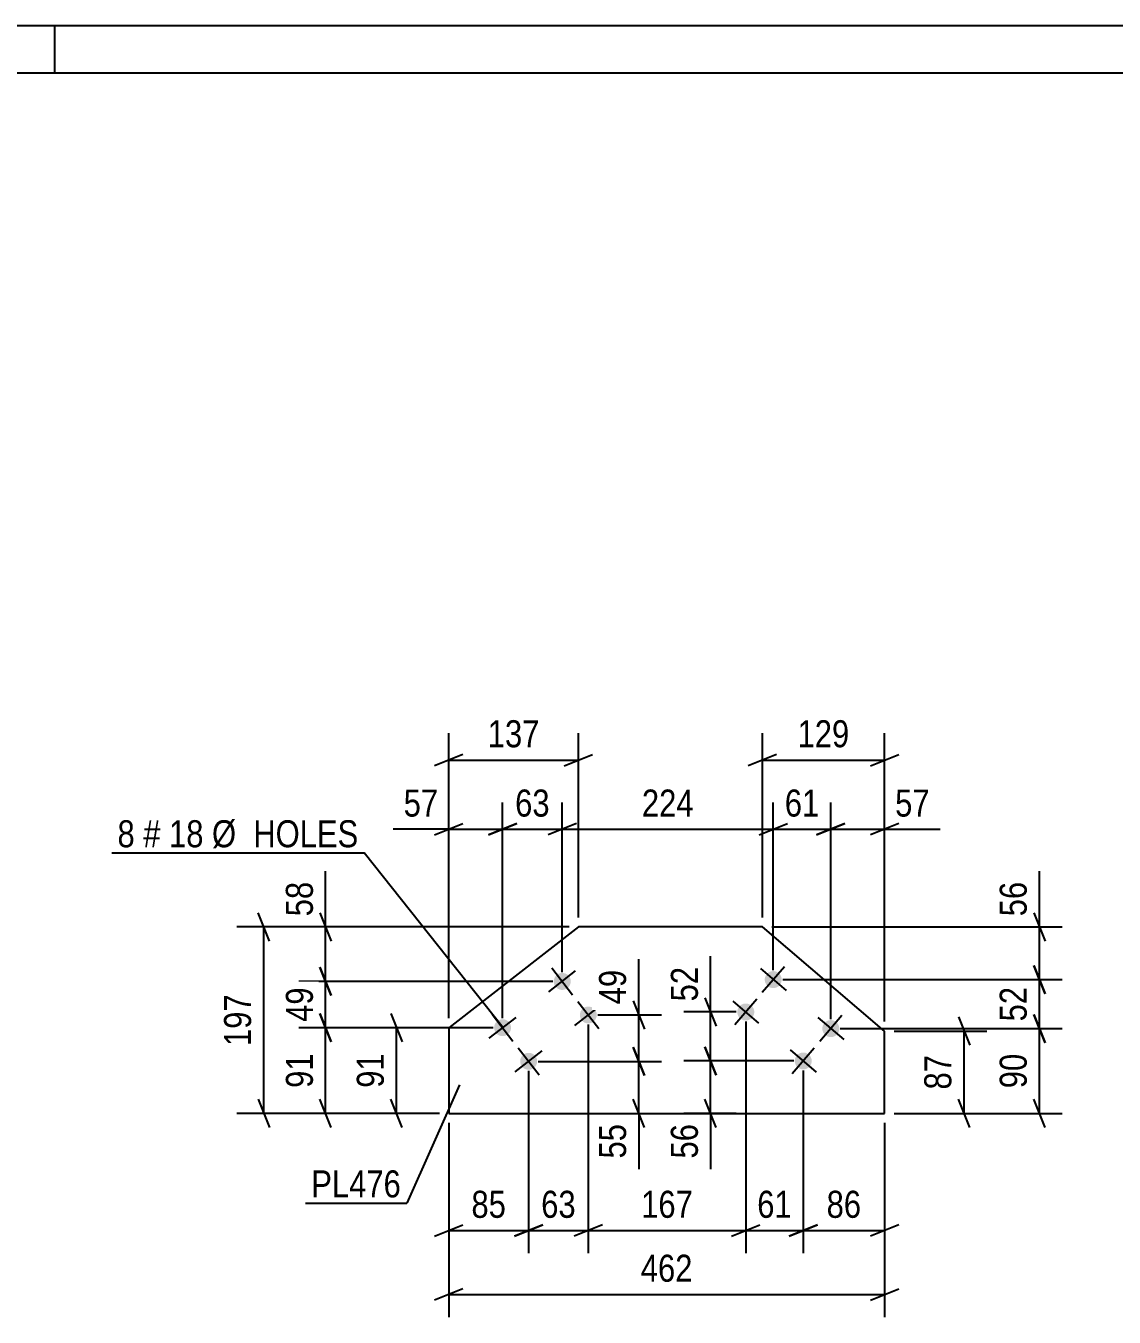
# Model space of a CAD drawing. Header units: millimetres. Extents: x 0 to 841, y 0 to 594.
# Drawn here: x 417.9 to 533.2, y 457.2 to 594 of the extents above; entities that cross this region are included whole.
import ezdxf

# ---------------------------------------------------------------- set-up
doc = ezdxf.new("R2010")
doc.units = ezdxf.units.MM
doc.styles.add('Arial Narrow', font='ARIALN.TTF', dxfattribs={"height": 0.2})

# ---------------------------------------------------------------- blocks, each defined once
blk = doc.blocks.new('Unknown-570369591-1113')
at = {"color": 5, "linetype": 'Continuous'}
for p, q in [((841, 594), (0, 594)), ((421, 589), (421, 594)), ((836, 589), (5, 589))]:
    blk.add_line(p, q, dxfattribs=at)
blk = doc.blocks.new('Bolt-570369591-17508 - 17506')
at = {"linetype": 'Continuous'}
for points in [[(497.81, 492.41, -1), (496.44, 493.58, -1)], [(494.9, 488.98, -1), (493.53, 490.15, -1)], [(503.91, 487.22, -1), (502.54, 488.39, -1)], [(500.99, 483.8, -1), (499.62, 484.96, -1)]]:
    blk.add_hatch(color=1, dxfattribs=at).paths.add_polyline_path(points)
at = {"color": 1, "linetype": 'Continuous'}
for p, q in [((495.76, 494.16), (498.5, 491.83)), ((498.3, 494.36), (495.96, 491.62)), ((492.84, 490.73), (495.58, 488.4)), ((495.38, 490.94), (493.05, 488.2)), ((501.85, 488.97), (504.59, 486.64)), ((504.39, 489.18), (502.05, 486.44)), ((498.93, 485.55), (501.67, 483.21)), ((501.47, 485.75), (499.14, 483.01))]:
    blk.add_line(p, q, dxfattribs=at)
blk = doc.blocks.new('Part-570369591-17507 - 17506')
at = {"color": 2, "linetype": 'Continuous'}
for p, q in [((476.49, 498.57), (462.75, 487.9)), ((495.97, 498.57), (476.49, 498.57)), ((508.92, 487.55), (495.97, 498.57)), ((462.75, 487.9), (462.75, 478.83)), ((508.92, 478.83), (508.92, 487.55)), ((462.75, 478.83), (508.92, 478.83))]:
    blk.add_line(p, q, dxfattribs=at)
blk = doc.blocks.new('Bolt-570369591-17509 - 17506')
at = {"linetype": 'Continuous'}
for points in [[(475.48, 493.36, -1), (474.06, 492.25, -1)], [(478.24, 489.8, -1), (476.82, 488.7, -1)], [(469.16, 488.45, -1), (467.74, 487.35, -1)], [(471.92, 484.9, -1), (470.5, 483.79, -1)]]:
    blk.add_hatch(color=1, dxfattribs=at).paths.add_polyline_path(points)
at = {"color": 1, "linetype": 'Continuous'}
for p, q in [((473.35, 491.7), (476.19, 493.91)), ((473.66, 494.23), (475.87, 491.38)), ((476.11, 488.15), (478.95, 490.35)), ((476.42, 490.67), (478.63, 487.83)), ((467.03, 486.79), (469.87, 489)), ((467.34, 489.32), (469.55, 486.48)), ((470.1, 485.77), (472.31, 482.92)), ((469.79, 483.24), (472.63, 485.45))]:
    blk.add_line(p, q, dxfattribs=at)
blk = doc.blocks.new('StraightDimension-570369591-18118 - 17506')
at = {"color": 7, "linetype": 'Continuous'}
for p, q in [((462.75, 477.83), (462.75, 457.25)), ((508.92, 477.83), (508.92, 457.25)), ((464.25, 460.25), (461.25, 459.05)), ((462.75, 459.65), (508.92, 459.65)), ((507.42, 459.05), (510.42, 460.25))]:
    blk.add_line(p, q, dxfattribs=at)
at = {"color": 0}
blk.add_wipeout([(489.17, 460.4), (489.17, 464.6), (482.49, 464.6), (482.49, 460.4)], dxfattribs=at)
at = {"color": 3, "style": 'Arial Narrow'}
blk.add_text('462', height=2.863, dxfattribs=at).set_placement((483.09, 461))
blk = doc.blocks.new('StraightDimension-570369591-18110 - 17506')
at = {"color": 7, "linetype": 'Continuous'}
for p, q in [((495.97, 499.57), (495.97, 519.1)), ((508.92, 488.55), (508.92, 519.1)), ((497.47, 516.85), (494.47, 515.65)), ((495.97, 516.25), (508.92, 516.25)), ((507.42, 515.65), (510.42, 516.85))]:
    blk.add_line(p, q, dxfattribs=at)
at = {"color": 0}
blk.add_wipeout([(505.79, 517), (505.79, 521.2), (499.1, 521.2), (499.1, 517)], dxfattribs=at)
at = {"color": 3, "style": 'Arial Narrow'}
blk.add_text('129', height=2.863, dxfattribs=at).set_placement((499.7, 517.6))
blk = doc.blocks.new('StraightDimension-570369591-20959 - 17506')
at = {"color": 7, "linetype": 'Continuous'}
for p, q in [((477.53, 488.25), (477.53, 464.02)), ((494.21, 488.57), (494.21, 464.02)), ((479.03, 467.02), (476.03, 465.82)), ((477.53, 466.42), (494.21, 466.42)), ((492.71, 465.82), (495.71, 467.02))]:
    blk.add_line(p, q, dxfattribs=at)
at = {"color": 0}
blk.add_wipeout([(489.21, 467.17), (489.21, 471.37), (482.53, 471.37), (482.53, 467.17)], dxfattribs=at)
at = {"color": 3, "style": 'Arial Narrow'}
blk.add_text('167', height=2.863, dxfattribs=at).set_placement((483.13, 467.77))
blk = doc.blocks.new('StraightDimension-570369591-20831 - 17506')
at = {"color": 7, "linetype": 'Continuous'}
for p, q in [((497.13, 493.99), (497.13, 511.76)), ((503.22, 488.81), (503.22, 511.76)), ((495.63, 508.31), (498.63, 509.51)), ((497.13, 508.91), (503.22, 508.91)), ((504.72, 509.51), (501.72, 508.31))]:
    blk.add_line(p, q, dxfattribs=at)
at = {"color": 0}
blk.add_wipeout([(502.6, 509.66), (502.6, 513.86), (497.75, 513.86), (497.75, 509.66)], dxfattribs=at)
at = {"color": 3, "style": 'Arial Narrow'}
blk.add_text('61', height=2.863, dxfattribs=at).set_placement((498.35, 510.26))
blk = doc.blocks.new('StraightDimension-570369591-20908 - 17506')
at = {"color": 7, "linetype": 'Continuous'}
for p, q in [((482.28, 485.84), (483.48, 482.84)), ((472.21, 484.34), (485.28, 484.34)), ((482.88, 478.83), (482.88, 484.34)), ((483.48, 477.33), (482.28, 480.33)), ((478.53, 478.83), (485.28, 478.83)), ((482.88, 478.83), (482.88, 472.92)), ((482.88, 478.83), (482.88, 472.92))]:
    blk.add_line(p, q, dxfattribs=at)
at = {"color": 0}
blk.add_wipeout([(482.13, 478.3), (477.93, 478.3), (477.93, 473.45), (482.13, 473.45)], dxfattribs=at)
at = {"color": 3, "style": 'Arial Narrow'}
blk.add_text('55', height=2.863, rotation=90.0002, dxfattribs=at).set_placement((481.53, 474.05))
blk = doc.blocks.new('StraightDimension-570369591-18114 - 17506')
at = {"color": 7, "linetype": 'Continuous'}
for p, q in [((462.75, 488.9), (462.75, 519.1)), ((476.49, 499.57), (476.49, 519.1)), ((464.25, 516.85), (461.25, 515.65)), ((462.75, 516.25), (476.49, 516.25)), ((474.99, 515.65), (477.99, 516.85))]:
    blk.add_line(p, q, dxfattribs=at)
at = {"color": 0}
blk.add_wipeout([(472.96, 517), (472.96, 521.2), (466.28, 521.2), (466.28, 517)], dxfattribs=at)
at = {"color": 3, "style": 'Arial Narrow'}
blk.add_text('137', height=2.863, dxfattribs=at).set_placement((466.88, 517.6))
blk = doc.blocks.new('StraightDimension-570369591-20907 - 17506')
at = {"color": 7, "linetype": 'Continuous'}
for p, q in [((482.88, 489.25), (482.88, 495.16)), ((482.88, 489.25), (482.88, 495.16)), ((482.28, 490.75), (483.48, 487.75)), ((478.53, 489.25), (485.28, 489.25)), ((482.88, 484.34), (482.88, 489.25)), ((483.48, 482.84), (482.28, 485.84)), ((472.21, 484.34), (485.28, 484.34))]:
    blk.add_line(p, q, dxfattribs=at)
at = {"color": 0}
blk.add_wipeout([(482.13, 494.63), (477.93, 494.63), (477.93, 489.78), (482.13, 489.78)], dxfattribs=at)
at = {"color": 3, "style": 'Arial Narrow'}
blk.add_text('49', height=2.863, rotation=90.0002, dxfattribs=at).set_placement((481.53, 490.38))
blk = doc.blocks.new('StraightDimension-570369591-18122 - 17506')
at = {"color": 7, "linetype": 'Continuous'}
for p, q in [((456.61, 489.4), (457.81, 486.4)), ((461.75, 487.9), (454.36, 487.9)), ((457.21, 478.83), (457.21, 487.9)), ((457.81, 477.33), (456.61, 480.33)), ((461.75, 478.83), (454.36, 478.83))]:
    blk.add_line(p, q, dxfattribs=at)
at = {"color": 0}
blk.add_wipeout([(456.46, 485.79), (452.26, 485.79), (452.26, 480.94), (456.46, 480.94)], dxfattribs=at)
at = {"color": 3, "style": 'Arial Narrow'}
blk.add_text('91', height=2.863, rotation=90.0002, dxfattribs=at).set_placement((455.86, 481.54))
blk = doc.blocks.new('StraightDimension-570369591-18128 - 17506')
at = {"color": 7, "linetype": 'Continuous'}
for p, q in [((516.74, 489.05), (517.94, 486.05)), ((509.92, 487.55), (519.74, 487.55)), ((517.34, 478.83), (517.34, 487.55)), ((517.94, 477.33), (516.74, 480.33)), ((509.92, 478.83), (519.74, 478.83))]:
    blk.add_line(p, q, dxfattribs=at)
at = {"color": 0}
blk.add_wipeout([(516.59, 485.62), (512.39, 485.62), (512.39, 480.76), (516.59, 480.76)], dxfattribs=at)
at = {"color": 3, "style": 'Arial Narrow'}
blk.add_text('87', height=2.863, rotation=90.0002, dxfattribs=at).set_placement((515.99, 481.36))
blk = doc.blocks.new('StraightDimension-570369591-18208 - 17506')
at = {"color": 7, "linetype": 'Continuous'}
for p, q in [((443.75, 497.07), (442.55, 500.07)), ((475.49, 498.57), (440.3, 498.57)), ((443.15, 478.83), (443.15, 498.57)), ((442.55, 480.33), (443.75, 477.33)), ((461.75, 478.83), (440.3, 478.83))]:
    blk.add_line(p, q, dxfattribs=at)
at = {"color": 0}
blk.add_wipeout([(442.4, 492.04), (438.2, 492.04), (438.2, 485.36), (442.4, 485.36)], dxfattribs=at)
at = {"color": 3, "style": 'Arial Narrow'}
blk.add_text('197', height=2.863, rotation=90.0002, dxfattribs=at).set_placement((441.8, 485.96))
blk = doc.blocks.new('StraightDimension-570369591-20807 - 17506')
at = {"color": 7, "linetype": 'Continuous'}
for p, q in [((449.7, 498.57), (449.7, 504.48)), ((449.7, 498.57), (449.7, 504.48)), ((449.1, 500.07), (450.3, 497.07)), ((475.49, 498.57), (446.85, 498.57)), ((449.7, 492.8), (449.7, 498.57)), ((450.3, 491.3), (449.1, 494.3)), ((473.77, 492.8), (446.85, 492.8))]:
    blk.add_line(p, q, dxfattribs=at)
at = {"color": 0}
blk.add_wipeout([(448.95, 503.96), (444.75, 503.96), (444.75, 499.1), (448.95, 499.1)], dxfattribs=at)
at = {"color": 3, "style": 'Arial Narrow'}
blk.add_text('58', height=2.863, rotation=90.0002, dxfattribs=at).set_placement((448.35, 499.7))
blk = doc.blocks.new('StraightDimension-570369591-20808 - 17506')
at = {"color": 7, "linetype": 'Continuous'}
for p, q in [((449.1, 494.3), (450.3, 491.3)), ((473.77, 492.8), (446.85, 492.8)), ((449.7, 487.9), (449.7, 492.8)), ((450.3, 486.4), (449.1, 489.4)), ((467.45, 487.9), (446.85, 487.9))]:
    blk.add_line(p, q, dxfattribs=at)
at = {"color": 0}
blk.add_wipeout([(448.95, 492.78), (444.75, 492.78), (444.75, 487.92), (448.95, 487.92)], dxfattribs=at)
at = {"color": 3, "style": 'Arial Narrow'}
blk.add_text('49', height=2.863, rotation=90.0002, dxfattribs=at).set_placement((448.35, 488.52))
blk = doc.blocks.new('StraightDimension-570369591-20809 - 17506')
at = {"color": 7, "linetype": 'Continuous'}
for p, q in [((449.1, 489.4), (450.3, 486.4)), ((467.45, 487.9), (446.85, 487.9)), ((449.7, 478.83), (449.7, 487.9)), ((450.3, 477.33), (449.1, 480.33)), ((461.75, 478.83), (446.85, 478.83))]:
    blk.add_line(p, q, dxfattribs=at)
at = {"color": 0}
blk.add_wipeout([(448.95, 485.79), (444.75, 485.79), (444.75, 480.93), (448.95, 480.93)], dxfattribs=at)
at = {"color": 3, "style": 'Arial Narrow'}
blk.add_text('91', height=2.863, rotation=90.0002, dxfattribs=at).set_placement((448.35, 481.53))
blk = doc.blocks.new('StraightDimension-570369591-20958 - 17506')
at = {"color": 7, "linetype": 'Continuous'}
for p, q in [((494.21, 488.57), (494.21, 464.02)), ((500.3, 483.38), (500.3, 464.02)), ((492.71, 465.82), (495.71, 467.02)), ((494.21, 466.42), (500.3, 466.42)), ((501.8, 467.02), (498.8, 465.82))]:
    blk.add_line(p, q, dxfattribs=at)
at = {"color": 0}
blk.add_wipeout([(499.69, 467.17), (499.69, 471.37), (494.83, 471.37), (494.83, 467.17)], dxfattribs=at)
at = {"color": 3, "style": 'Arial Narrow'}
blk.add_text('61', height=2.863, dxfattribs=at).set_placement((495.43, 467.77))
blk = doc.blocks.new('StraightDimension-570369591-20830 - 17506')
at = {"color": 7, "linetype": 'Continuous'}
for p, q in [((503.22, 488.81), (503.22, 511.76)), ((508.92, 488.55), (508.92, 511.76)), ((501.72, 508.31), (504.72, 509.51)), ((503.22, 508.91), (508.92, 508.91)), ((510.42, 509.51), (507.42, 508.31)), ((508.92, 508.91), (514.82, 508.91)), ((508.92, 508.91), (514.82, 508.91))]:
    blk.add_line(p, q, dxfattribs=at)
at = {"color": 0}
blk.add_wipeout([(514.3, 509.66), (514.3, 513.86), (509.44, 513.86), (509.44, 509.66)], dxfattribs=at)
at = {"color": 3, "style": 'Arial Narrow'}
blk.add_text('57', height=2.863, dxfattribs=at).set_placement((510.04, 510.26))
blk = doc.blocks.new('StraightDimension-570369591-20960 - 17506')
at = {"color": 7, "linetype": 'Continuous'}
for p, q in [((477.53, 488.25), (477.53, 464.02)), ((471.21, 483.34), (471.21, 464.02)), ((469.71, 465.82), (472.71, 467.02)), ((471.21, 466.42), (477.53, 466.42)), ((479.03, 467.02), (476.03, 465.82))]:
    blk.add_line(p, q, dxfattribs=at)
at = {"color": 0}
blk.add_wipeout([(476.8, 467.17), (476.8, 471.37), (471.94, 471.37), (471.94, 467.17)], dxfattribs=at)
at = {"color": 3, "style": 'Arial Narrow'}
blk.add_text('63', height=2.863, dxfattribs=at).set_placement((472.54, 467.77))
blk = doc.blocks.new('StraightDimension-570369591-20832 - 17506')
at = {"color": 7, "linetype": 'Continuous'}
for p, q in [((474.77, 493.8), (474.77, 511.76)), ((497.13, 493.99), (497.13, 511.76)), ((476.27, 509.51), (473.27, 508.31)), ((474.77, 508.91), (497.13, 508.91)), ((495.63, 508.31), (498.63, 509.51))]:
    blk.add_line(p, q, dxfattribs=at)
at = {"color": 0}
blk.add_wipeout([(489.29, 509.66), (489.29, 513.86), (482.61, 513.86), (482.61, 509.66)], dxfattribs=at)
at = {"color": 3, "style": 'Arial Narrow'}
blk.add_text('224', height=2.863, dxfattribs=at).set_placement((483.21, 510.26))
blk = doc.blocks.new('StraightDimension-570369591-20961 - 17506')
at = {"color": 7, "linetype": 'Continuous'}
for p, q in [((471.21, 483.34), (471.21, 464.02)), ((462.75, 477.83), (462.75, 464.02)), ((461.25, 465.82), (464.25, 467.02)), ((462.75, 466.42), (471.21, 466.42)), ((472.71, 467.02), (469.71, 465.82))]:
    blk.add_line(p, q, dxfattribs=at)
at = {"color": 0}
blk.add_wipeout([(469.41, 467.17), (469.41, 471.37), (464.55, 471.37), (464.55, 467.17)], dxfattribs=at)
at = {"color": 3, "style": 'Arial Narrow'}
blk.add_text('85', height=2.863, dxfattribs=at).set_placement((465.15, 467.77))
blk = doc.blocks.new('StraightDimension-570369591-20833 - 17506')
at = {"color": 7, "linetype": 'Continuous'}
for p, q in [((468.45, 488.9), (468.45, 511.76)), ((474.77, 493.8), (474.77, 511.76)), ((466.95, 508.31), (469.95, 509.51)), ((468.45, 508.91), (474.77, 508.91)), ((476.27, 509.51), (473.27, 508.31))]:
    blk.add_line(p, q, dxfattribs=at)
at = {"color": 0}
blk.add_wipeout([(474.04, 509.66), (474.04, 513.86), (469.18, 513.86), (469.18, 509.66)], dxfattribs=at)
at = {"color": 3, "style": 'Arial Narrow'}
blk.add_text('63', height=2.863, dxfattribs=at).set_placement((469.78, 510.26))
blk = doc.blocks.new('StraightDimension-570369591-20834 - 17506')
at = {"color": 7, "linetype": 'Continuous'}
for p, q in [((462.75, 488.9), (462.75, 511.76)), ((468.45, 488.9), (468.45, 511.76)), ((462.75, 508.91), (456.84, 508.91)), ((462.75, 508.91), (456.84, 508.91)), ((461.25, 508.31), (464.25, 509.51)), ((462.75, 508.91), (468.45, 508.91)), ((469.95, 509.51), (466.95, 508.31))]:
    blk.add_line(p, q, dxfattribs=at)
at = {"color": 0}
blk.add_wipeout([(462.22, 509.66), (462.22, 513.86), (457.37, 513.86), (457.37, 509.66)], dxfattribs=at)
at = {"color": 3, "style": 'Arial Narrow'}
blk.add_text('57', height=2.863, dxfattribs=at).set_placement((457.97, 510.26))
blk = doc.blocks.new('StraightDimension-570369591-20882 - 17506')
at = {"color": 7, "linetype": 'Continuous'}
for p, q in [((525.33, 498.57), (525.33, 504.48)), ((525.33, 498.57), (525.33, 504.48)), ((524.73, 500.07), (525.93, 497.07)), ((496.97, 498.57), (527.73, 498.57)), ((525.33, 492.99), (525.33, 498.57)), ((525.93, 491.49), (524.73, 494.49)), ((498.13, 492.99), (527.73, 492.99))]:
    blk.add_line(p, q, dxfattribs=at)
at = {"color": 0}
blk.add_wipeout([(524.58, 503.96), (520.38, 503.96), (520.38, 499.1), (524.58, 499.1)], dxfattribs=at)
at = {"color": 3, "style": 'Arial Narrow'}
blk.add_text('56', height=2.863, rotation=90.0002, dxfattribs=at).set_placement((523.98, 499.7))
blk = doc.blocks.new('StraightDimension-570369591-20883 - 17506')
at = {"color": 7, "linetype": 'Continuous'}
for p, q in [((524.73, 494.49), (525.93, 491.49)), ((498.13, 492.99), (527.73, 492.99)), ((525.33, 487.81), (525.33, 492.99)), ((525.93, 486.31), (524.73, 489.31)), ((504.22, 487.81), (527.73, 487.81))]:
    blk.add_line(p, q, dxfattribs=at)
at = {"color": 0}
blk.add_wipeout([(524.58, 492.83), (520.38, 492.83), (520.38, 487.97), (524.58, 487.97)], dxfattribs=at)
at = {"color": 3, "style": 'Arial Narrow'}
blk.add_text('52', height=2.863, rotation=90.0002, dxfattribs=at).set_placement((523.98, 488.57))
blk = doc.blocks.new('StraightDimension-570369591-20884 - 17506')
at = {"color": 7, "linetype": 'Continuous'}
for p, q in [((524.73, 489.31), (525.93, 486.31)), ((504.22, 487.81), (527.73, 487.81)), ((525.33, 478.83), (525.33, 487.81)), ((525.93, 477.33), (524.73, 480.33)), ((509.92, 478.83), (527.73, 478.83))]:
    blk.add_line(p, q, dxfattribs=at)
at = {"color": 0}
blk.add_wipeout([(524.58, 485.75), (520.38, 485.75), (520.38, 480.89), (524.58, 480.89)], dxfattribs=at)
at = {"color": 3, "style": 'Arial Narrow'}
blk.add_text('90', height=2.863, rotation=90.0002, dxfattribs=at).set_placement((523.98, 481.49))
blk = doc.blocks.new('StraightDimension-570369591-20933 - 17506')
at = {"color": 7, "linetype": 'Continuous'}
for p, q in [((490.49, 489.57), (490.49, 495.47)), ((490.49, 489.57), (490.49, 495.47)), ((489.89, 491.07), (491.09, 488.07)), ((493.21, 489.57), (487.64, 489.57)), ((490.49, 484.38), (490.49, 489.57)), ((491.09, 482.88), (489.89, 485.88)), ((499.3, 484.38), (487.64, 484.38))]:
    blk.add_line(p, q, dxfattribs=at)
at = {"color": 0}
blk.add_wipeout([(489.74, 494.95), (485.54, 494.95), (485.54, 490.09), (489.74, 490.09)], dxfattribs=at)
at = {"color": 3, "style": 'Arial Narrow'}
blk.add_text('52', height=2.863, rotation=90.0002, dxfattribs=at).set_placement((489.14, 490.69))
blk = doc.blocks.new('StraightDimension-570369591-20934 - 17506')
at = {"color": 7, "linetype": 'Continuous'}
for p, q in [((489.89, 485.88), (491.09, 482.88)), ((499.3, 484.38), (487.64, 484.38)), ((490.49, 478.83), (490.49, 484.38)), ((491.09, 477.33), (489.89, 480.33)), ((493.21, 478.83), (487.64, 478.83)), ((490.49, 478.83), (490.49, 472.92)), ((490.49, 478.83), (490.49, 472.92))]:
    blk.add_line(p, q, dxfattribs=at)
at = {"color": 0}
blk.add_wipeout([(489.74, 478.3), (485.54, 478.3), (485.54, 473.45), (489.74, 473.45)], dxfattribs=at)
at = {"color": 3, "style": 'Arial Narrow'}
blk.add_text('56', height=2.863, rotation=90.0002, dxfattribs=at).set_placement((489.14, 474.05))
blk = doc.blocks.new('StraightDimension-570369591-20957 - 17506')
at = {"color": 7, "linetype": 'Continuous'}
for p, q in [((500.3, 483.38), (500.3, 464.02)), ((508.92, 477.83), (508.92, 464.02)), ((498.8, 465.82), (501.8, 467.02)), ((500.3, 466.42), (508.92, 466.42)), ((510.42, 467.02), (507.42, 465.82))]:
    blk.add_line(p, q, dxfattribs=at)
at = {"color": 0}
blk.add_wipeout([(507.04, 467.17), (507.04, 471.37), (502.18, 471.37), (502.18, 467.17)], dxfattribs=at)
at = {"color": 3, "style": 'Arial Narrow'}
blk.add_text('86', height=2.863, dxfattribs=at).set_placement((502.78, 467.77))
blk = doc.blocks.new('MarkSet-570369591-20767 - 17506')
at = {"color": 0}
for points in [[(429.48, 507.01), (429.48, 510.01), (427.65, 510.01), (427.65, 507.01)], [(432.21, 507.01), (432.21, 510.01), (430.38, 510.01), (430.38, 507.01)], [(436.76, 507.01), (436.76, 510.01), (433.11, 510.01), (433.11, 507.01)], [(453.19, 507.01), (453.19, 510.01), (437.66, 510.01), (437.66, 507.01)]]:
    blk.add_wipeout(points, dxfattribs=at)
for points in [[(429.48, 507.01), (429.48, 510.01), (427.65, 510.01), (427.65, 507.01)], [(432.21, 507.01), (432.21, 510.01), (430.38, 510.01), (430.38, 507.01)], [(436.76, 507.01), (436.76, 510.01), (433.11, 510.01), (433.11, 507.01)], [(453.19, 507.01), (453.19, 510.01), (437.66, 510.01), (437.66, 507.01)]]:
    blk.add_wipeout(points, dxfattribs=at)
at = {"color": 7, "linetype": 'Continuous'}
for p in [(427.05, 506.41), (468.51, 487.89)]:
    blk.add_line(p, (453.79, 506.41), dxfattribs=at)
at = {"color": 3, "style": 'Arial Narrow'}
for s, height, p in [('8', 2.86, (427.65, 507.01)), ('#', 2.86, (430.38, 507.01)), ('18', 2.863, (433.11, 507.01)), ('Ø  HOLES', 2.863, (437.66, 507.01))]:
    blk.add_text(s, height=height, dxfattribs=at).set_placement(p)
blk = doc.blocks.new('Mark-570369591-18499 - 17506')
at = {"color": 0}
blk.add_wipeout([(457.69, 469.93), (457.69, 472.93), (448.18, 472.93), (448.18, 469.93)], dxfattribs=at)
blk.add_wipeout([(457.69, 469.93), (457.69, 472.93), (448.18, 472.93), (448.18, 469.93)], dxfattribs=at)
at = {"color": 30, "linetype": 'Continuous'}
for p in [(463.89, 481.84), (447.58, 469.33)]:
    blk.add_line(p, (458.29, 469.33), dxfattribs=at)
at = {"color": 3, "style": 'Arial Narrow'}
blk.add_text('PL476', height=2.863, dxfattribs=at).set_placement((448.18, 469.93))

msp = doc.modelspace()

# ---------------------------------------------------------------- block references
for name in ['Unknown-570369591-1113', 'Part-570369591-17507 - 17506', 'Bolt-570369591-17509 - 17506', 'Bolt-570369591-17508 - 17506']:
    msp.add_blockref(name, (0, 0))

# ---------------------------------------------------------------- next in the draw order: block references
for name in ['StraightDimension-570369591-18110 - 17506', 'StraightDimension-570369591-18118 - 17506']:
    msp.add_blockref(name, (0, 0))

# ---------------------------------------------------------------- next in the draw order: block references
for name in ['StraightDimension-570369591-20959 - 17506', 'StraightDimension-570369591-18128 - 17506']:
    msp.add_blockref(name, (0, 0))

# ---------------------------------------------------------------- next in the draw order: block references
for name in ['StraightDimension-570369591-18114 - 17506', 'StraightDimension-570369591-20831 - 17506', 'StraightDimension-570369591-20908 - 17506']:
    msp.add_blockref(name, (0, 0))

# ---------------------------------------------------------------- next in the draw order: block references
for name in ['StraightDimension-570369591-20907 - 17506', 'StraightDimension-570369591-18122 - 17506', 'StraightDimension-570369591-20958 - 17506']:
    msp.add_blockref(name, (0, 0))

# ---------------------------------------------------------------- next in the draw order: block references
for name in ['StraightDimension-570369591-20830 - 17506', 'StraightDimension-570369591-18208 - 17506']:
    msp.add_blockref(name, (0, 0))

# ---------------------------------------------------------------- next in the draw order: block references
msp.add_blockref('StraightDimension-570369591-20807 - 17506', (0, 0))

# ---------------------------------------------------------------- next in the draw order: block references
msp.add_blockref('StraightDimension-570369591-20808 - 17506', (0, 0))

# ---------------------------------------------------------------- next in the draw order: block references
for name in ['StraightDimension-570369591-20832 - 17506', 'StraightDimension-570369591-20809 - 17506', 'StraightDimension-570369591-20960 - 17506']:
    msp.add_blockref(name, (0, 0))

# ---------------------------------------------------------------- next in the draw order: block references
for name in ['StraightDimension-570369591-20833 - 17506', 'StraightDimension-570369591-20882 - 17506', 'StraightDimension-570369591-20961 - 17506']:
    msp.add_blockref(name, (0, 0))

# ---------------------------------------------------------------- next in the draw order: block references
for name in ['StraightDimension-570369591-20834 - 17506', 'StraightDimension-570369591-20883 - 17506', 'Mark-570369591-18499 - 17506']:
    msp.add_blockref(name, (0, 0))

# ---------------------------------------------------------------- next in the draw order: block references
for name in ['MarkSet-570369591-20767 - 17506', 'StraightDimension-570369591-20933 - 17506', 'StraightDimension-570369591-20884 - 17506']:
    msp.add_blockref(name, (0, 0))

# ---------------------------------------------------------------- next in the draw order: block references
msp.add_blockref('StraightDimension-570369591-20934 - 17506', (0, 0))

# ---------------------------------------------------------------- next in the draw order: block references
msp.add_blockref('StraightDimension-570369591-20957 - 17506', (0, 0))

doc.saveas('drawing.dxf')
